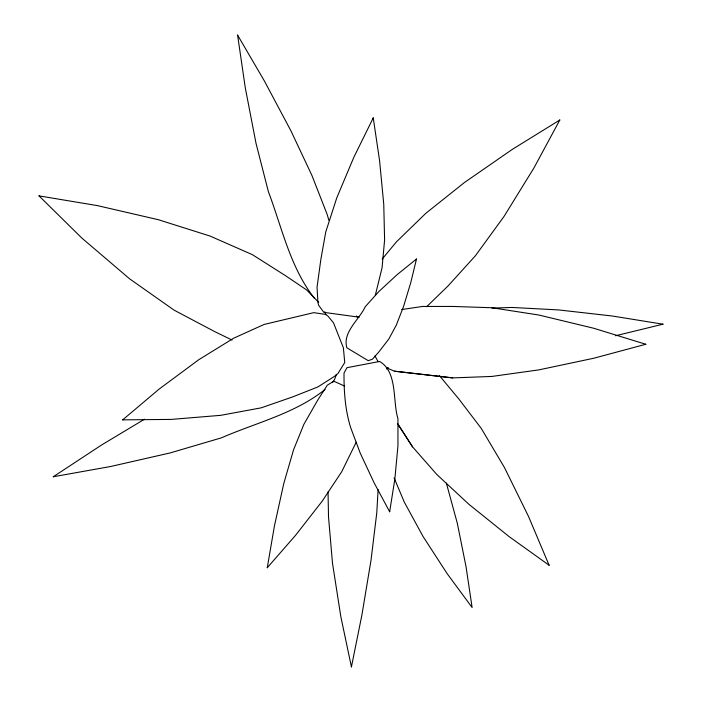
<?xml version="1.0" encoding="UTF-8"?>
<svg xmlns="http://www.w3.org/2000/svg" width="702" height="702" viewBox="0 0 702 702"><rect width="100%" height="100%" fill="white"/><g stroke="black" fill="none" stroke-linecap="round" stroke-linejoin="round"><path stroke-width="1.05" d="M378.124 489.627L376.755 513.004L371.025 560.17L361.907 614.978L351.43 666.9L340.83 616.654L332.494 563.232L328.51 516.839L328.045 492.005M389.663 511.758L394.849 479.045L397.946 445.91L397.946 418.638C392.488 401.29 397.823 371.885 379.598 361.469L346.955 367.69L344.015 373.069C343.901 391.479 345.156 409.994 350.684 427.658L360.223 453.106L374.201 482.985L389.663 511.758L389.601 511.302M356.239 442.146L341.707 471.744L322.209 501.158L295.507 535.38L267.269 567.734L274.456 525.824L283.731 483.704L293.524 449.885L303.896 424.289L317.813 399.964L327.343 385.135L333.819 381.204L344.585 386.091M373.139 118.498L373.245 117.901L379.589 160.705L383.757 204.3L384.599 239.935L382.072 267.716L375.324 295.252M416.532 258.871L410.749 282.669L403.597 306.353L396.323 325.087L388.882 338.908L379.159 351.562L372.551 359.143L368.217 360.679L346.876 347.806C342.234 332.257 359.319 319.603 365.268 306.695L378.931 291.47L397.253 274.535L416.347 259.152M336.346 374.473L334.722 379.141L332.722 382.353M373.245 117.901L353.878 157.187L336.776 197.859L325.772 231.879L320.867 259.336L317.041 287.267L317.927 302.65L318.638 305.265L323.841 312.355L359.143 317.19M267.269 567.734L267.541 567.198M382.204 259.029L396.411 241.865L425.824 213.311L464.452 182.511L512.293 149.386L559.81 120.007L533.976 167.901L504.089 216.348L475.465 255.686L448.051 285.951L426.649 306.73M559.362 120.49L559.81 120.007M386.635 369.024L388.162 367.453M325.061 389.461C295.059 413.531 256.019 422.744 221.288 437.881L170.13 452.939L110.512 466.523L53.273 476.755L101.588 444.989L144.524 419.199M122.692 419.857L159.249 388.996L198.727 359.74L233.634 338.224L264.066 324.464L313.794 312.644L325.71 314.435L328.062 316.216L333.476 322.788L343.375 347.788L344.752 362.539L337.908 373.543L334.564 376.298L317.945 386.907L292.734 396.884L261.197 407.836L220.735 415.33L171.288 419.41L122.692 419.857L123.262 419.673M53.273 476.755L53.922 476.518M401.667 309.564L422.639 306.441L452.737 306.441L491.9 307.748L538.864 315.031L593.69 328.246L645.796 344.27L593.69 358.257L538.864 369.875L491.9 376.439L452.737 377.895L394.427 371.183L386.442 367.769M615.549 335.758L662.986 324.192L612.372 316.023L558.643 309.924L512.048 307.467L491.953 308.081M662.39 324.201L662.986 324.192M645.129 344.234L645.796 344.27M394.427 371.183L452.737 377.895M232.055 340.04L214.9 331.713L174.061 310.126L129.703 278.896L81.783 238.004L39.014 195.876L97.499 205.633L158.424 219.735L210.03 236.047L252.325 254.633L285.266 275.517L306.686 289.979L318.717 302.395M39.014 195.876L39.575 196.2M439.391 375.605L458.88 399.026L481.318 428.492L504.51 467.637L528.536 516.496L549.113 565.242L509.064 536.565L468.927 504.317L436.749 474.429L412.522 446.823L397.411 423.473M356.362 315.961L357.985 317.348M446.367 483.125L457.309 523.236L466.023 566.593L472.113 607.52L447.235 573.78L422.981 536.372L404.308 502.132L394.12 477.939M548.736 564.733L549.113 565.242M314.426 298.289C290.18 267.48 282.011 227.694 268.41 191.734L256.028 143.366L245.288 87.829L237.592 35.1L264.391 80.984L290.944 130.853L311.899 175.386L327.237 214.619L328.861 220.288M397.973 424.157L412.522 446.823M374.929 355.888L378.018 361.46M324.78 311.723L325.825 314.715M237.592 35.1L237.776 35.67M351.395 666.277L351.43 666.9"/></g></svg>
